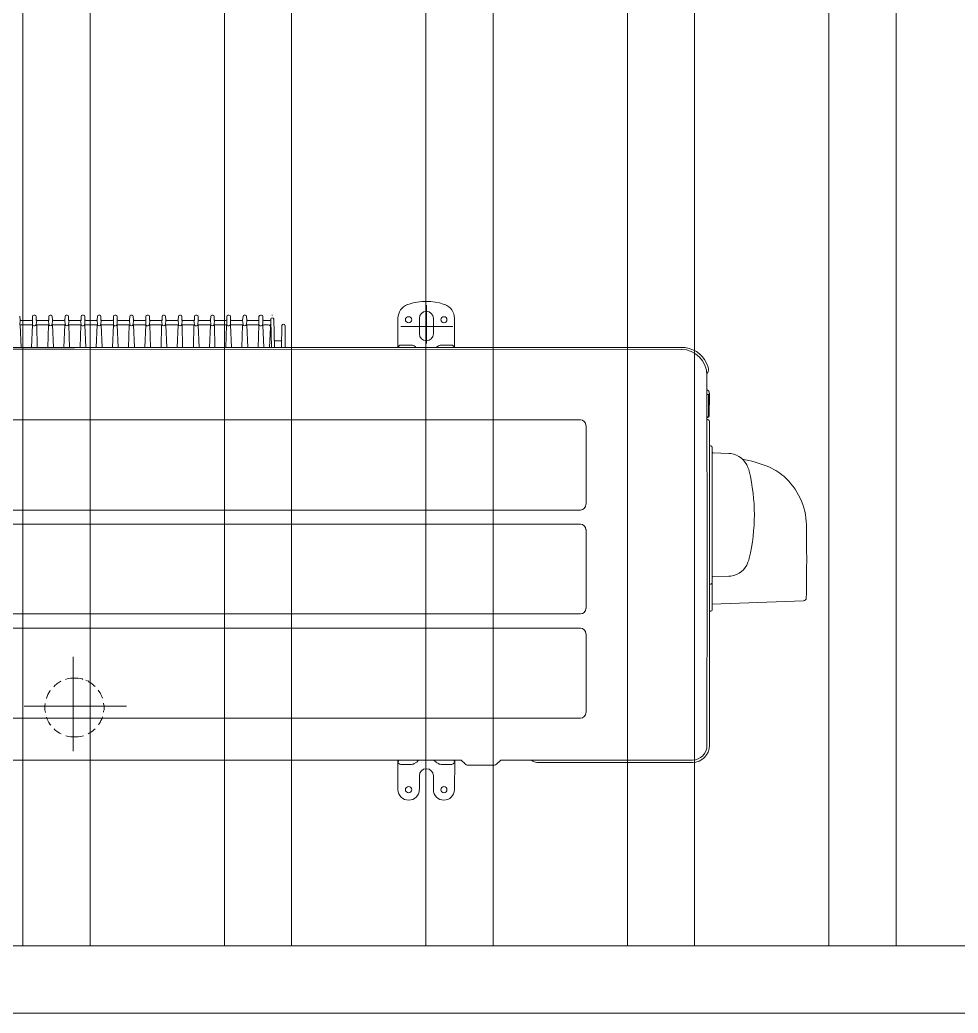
# Model space of a CAD drawing. Header units: inches. Extents: x -114 to 635, y -137 to 57.
# Drawn here: x -49.757 to -49.058, y 28.823 to 29.563 of the extents above; entities that cross this region are included whole.
import ezdxf

# ---------------------------------------------------------------- set-up
doc = ezdxf.new("R2010")
doc.units = ezdxf.units.IN
doc.header["$MEASUREMENT"] = 0
doc.layers.get('0').update_dxf_attribs({"lineweight": 5})
doc.layers.add('HATCH', color=15, linetype='Continuous', lineweight=0)
doc.layers.add('UTILITIES', color=141, linetype='Continuous', lineweight=0)

# ---------------------------------------------------------------- blocks, each defined once
blk = doc.blocks.new('AC PLAN')
for p, q in [((196623.39, 93437.34), (196623.39, 93453.18)), ((196623.97, 93437.38), (196624.04, 93453.18))]:
    blk.add_line(p, q)
blk.add_lwpolyline([(196626.07, 93296.99), (196694.18, 93299.6, 0.397089), (196696.13, 93301.59, 0.009553), (196696.21, 93356.11, 0.212893), (196679.31, 93392.25, 0.083936), (196667.08, 93399.69, 0.050382), (196648.65, 93404.96, 0.116758)], format="xyb")
for points in [[(196399.34, 93520.05), (196395.09, 93518.59), (196392.23, 93514.57), (196392.23, 93510.08)], [(196413.38, 93491.22), (196413.38, 93491.22), (196413.38, 93519.74), (196413.38, 93519.74)], [(196434.18, 93510.08), (196434.18, 93514.57), (196431.37, 93518.59), (196427.16, 93520.05)], [(196111.11, 93508.23), (196111.11, 93508.23), (196110.81, 93511.41), (196110.81, 93511.41)], [(196121.21, 93512.22), (196120.6, 93512.22), (196120.12, 93511.8), (196120.09, 93511.28)], [(196120.09, 93508.23), (196120.09, 93508.23), (196120.09, 93511.41), (196120.09, 93511.41)], [(196121.82, 93512.28), (196121.82, 93512.28), (196121.26, 93512.28), (196121.26, 93512.28)], [(196122.93, 93511.28), (196122.9, 93511.8), (196122.47, 93512.22), (196121.96, 93512.22)], [(196123, 93508.23), (196123, 93508.23), (196123, 93511.41), (196123, 93511.41)], [(196133.24, 93512.22), (196132.71, 93512.22), (196132.28, 93511.8), (196132.26, 93511.28)], [(196132.26, 93508.23), (196132.26, 93508.23), (196132.26, 93511.41), (196132.26, 93511.41)], [(196134, 93512.28), (196134, 93512.28), (196133.42, 93512.28), (196133.42, 93512.28)], [(196134.81, 93511.28), (196134.78, 93511.8), (196134.35, 93512.22), (196133.84, 93512.22)], [(196135.16, 93508.23), (196135.16, 93508.23), (196134.88, 93511.41), (196134.88, 93511.41)], [(196144.14, 93508.23), (196144.14, 93508.23), (196144.43, 93511.41), (196144.43, 93511.41)], [(196145.42, 93512.22), (196144.89, 93512.22), (196144.45, 93511.8), (196144.43, 93511.28)], [(196145.88, 93512.28), (196145.88, 93512.28), (196145.31, 93512.28), (196145.31, 93512.28)], [(196146.98, 93511.28), (196146.95, 93511.8), (196146.52, 93512.22), (196146, 93512.22)], [(196147.04, 93508.23), (196147.04, 93508.23), (196147.04, 93511.41), (196147.04, 93511.41)], [(196157.3, 93512.22), (196156.77, 93512.22), (196156.33, 93511.8), (196156.31, 93511.28)], [(196156.31, 93508.23), (196156.31, 93508.23), (196156.31, 93511.41), (196156.31, 93511.41)], [(196158.05, 93512.28), (196158.05, 93512.28), (196157.49, 93512.28), (196157.49, 93512.28)], [(196159.15, 93511.28), (196159.12, 93511.8), (196158.64, 93512.22), (196158.03, 93512.22)], [(196159.23, 93508.23), (196159.23, 93508.23), (196159.23, 93511.41), (196159.23, 93511.41)], [(196168.21, 93508.23), (196168.21, 93508.23), (196168.49, 93511.41), (196168.49, 93511.41)], [(196169.47, 93512.22), (196168.94, 93512.22), (196168.51, 93511.8), (196168.49, 93511.28)], [(196170.23, 93512.28), (196170.23, 93512.28), (196169.37, 93512.28), (196169.37, 93512.28)], [(196171.03, 93511.28), (196171.03, 93511.8), (196170.58, 93512.22), (196170.04, 93512.22)], [(196171.09, 93508.23), (196171.09, 93508.23), (196171.09, 93511.41), (196171.09, 93511.41)], [(196181.35, 93512.22), (196180.82, 93512.22), (196180.4, 93511.8), (196180.38, 93511.28)], [(196180.38, 93508.23), (196180.38, 93508.23), (196180.38, 93511.41), (196180.38, 93511.41)], [(196182.11, 93512.28), (196182.11, 93512.28), (196181.54, 93512.28), (196181.54, 93512.28)], [(196183.21, 93511.28), (196183.18, 93511.8), (196182.75, 93512.22), (196182.21, 93512.22)], [(196183.28, 93508.23), (196183.28, 93508.23), (196183.28, 93511.41), (196183.28, 93511.41)], [(196192.27, 93508.23), (196192.27, 93508.23), (196192.54, 93511.41), (196192.54, 93511.41)], [(196193.53, 93512.22), (196193, 93512.22), (196192.56, 93511.8), (196192.54, 93511.28)], [(196194.28, 93512.28), (196194.28, 93512.28), (196193.42, 93512.28), (196193.42, 93512.28)], [(196195.09, 93511.28), (196195.08, 93511.8), (196194.63, 93512.22), (196194.09, 93512.22)], [(196195.44, 93508.23), (196195.44, 93508.23), (196195.16, 93511.41), (196195.16, 93511.41)], [(196205.57, 93512.22), (196204.94, 93512.22), (196204.44, 93511.8), (196204.42, 93511.28)], [(196204.42, 93508.23), (196204.42, 93508.23), (196204.42, 93511.41), (196204.42, 93511.41)], [(196206.16, 93512.28), (196206.16, 93512.28), (196205.59, 93512.28), (196205.59, 93512.28)], [(196207.26, 93511.28), (196207.26, 93511.8), (196206.82, 93512.22), (196206.29, 93512.22)], [(196207.33, 93508.23), (196207.33, 93508.23), (196207.33, 93511.41), (196207.33, 93511.41)], [(196217.59, 93512.22), (196217.05, 93512.22), (196216.61, 93511.8), (196216.61, 93511.28)], [(196216.61, 93508.23), (196216.61, 93508.23), (196216.61, 93511.41), (196216.61, 93511.41)], [(196218.35, 93512.28), (196218.35, 93512.28), (196217.77, 93512.28), (196217.77, 93512.28)], [(196219.14, 93511.28), (196219.14, 93511.8), (196218.68, 93512.22), (196218.17, 93512.22)], [(196219.49, 93508.23), (196219.49, 93508.23), (196219.21, 93511.41), (196219.21, 93511.41)], [(196228.49, 93508.23), (196228.49, 93508.23), (196228.77, 93511.41), (196228.77, 93511.41)], [(196229.75, 93512.22), (196229.24, 93512.22), (196228.79, 93511.8), (196228.77, 93511.28)], [(196230.21, 93512.28), (196230.21, 93512.28), (196229.64, 93512.28), (196229.64, 93512.28)], [(196231.33, 93511.28), (196231.31, 93511.8), (196230.86, 93512.22), (196230.32, 93512.22)], [(196231.38, 93508.23), (196231.38, 93508.23), (196231.38, 93511.41), (196231.38, 93511.41)], [(196241.63, 93512.22), (196241.1, 93512.22), (196240.69, 93511.8), (196240.66, 93511.28)], [(196240.66, 93508.23), (196240.66, 93508.23), (196240.66, 93511.41), (196240.66, 93511.41)], [(196242.4, 93512.28), (196242.4, 93512.28), (196241.82, 93512.28), (196241.82, 93512.28)], [(196243.49, 93511.28), (196243.46, 93511.8), (196242.96, 93512.22), (196242.35, 93512.22)], [(196243.56, 93508.23), (196243.56, 93508.23), (196243.56, 93511.41), (196243.56, 93511.41)], [(196252.55, 93508.23), (196252.55, 93508.23), (196252.84, 93511.41), (196252.84, 93511.41)], [(196253.8, 93512.22), (196253.29, 93512.22), (196252.84, 93511.8), (196252.84, 93511.28)], [(196254.28, 93512.28), (196254.28, 93512.28), (196253.7, 93512.28), (196253.7, 93512.28)], [(196255.38, 93511.28), (196255.36, 93511.8), (196254.91, 93512.22), (196254.4, 93512.22)], [(196255.45, 93508.23), (196255.45, 93508.23), (196255.45, 93511.41), (196255.45, 93511.41)], [(196265.68, 93512.22), (196265.15, 93512.22), (196264.72, 93511.8), (196264.71, 93511.28)], [(196264.71, 93508.23), (196264.71, 93508.23), (196264.71, 93511.41), (196264.71, 93511.41)], [(196266.44, 93512.28), (196266.44, 93512.28), (196265.87, 93512.28), (196265.87, 93512.28)], [(196267.54, 93511.28), (196267.51, 93511.8), (196267.03, 93512.22), (196266.43, 93512.22)], [(196267.61, 93508.23), (196267.61, 93508.23), (196267.61, 93511.41), (196267.61, 93511.41)], [(196276.6, 93508.23), (196276.6, 93508.23), (196276.89, 93511.41), (196276.89, 93511.41)], [(196277.85, 93512.22), (196277.33, 93512.22), (196276.89, 93511.8), (196276.89, 93511.28)], [(196278.61, 93512.28), (196278.61, 93512.28), (196277.75, 93512.28), (196277.75, 93512.28)], [(196279.42, 93511.28), (196279.41, 93511.8), (196278.98, 93512.22), (196278.44, 93512.22)], [(196279.78, 93508.23), (196279.78, 93508.23), (196279.49, 93511.41), (196279.49, 93511.41)], [(196289.89, 93512.22), (196289.27, 93512.22), (196288.79, 93511.8), (196288.76, 93511.28)], [(196288.76, 93508.23), (196288.76, 93508.23), (196288.76, 93511.41), (196288.76, 93511.41)], [(196290.5, 93512.28), (196290.5, 93512.28), (196289.92, 93512.28), (196289.92, 93512.28)], [(196291.61, 93511.28), (196291.59, 93511.8), (196291.15, 93512.22), (196290.62, 93512.22)], [(196291.66, 93508.23), (196291.66, 93508.23), (196291.66, 93511.41), (196291.66, 93511.41)], [(196298.9, 93512.28), (196298.9, 93512.28), (196298.32, 93512.28), (196298.32, 93512.28)], [(196413.35, 93515.12), (196410.49, 93515.12), (196408.17, 93512.73), (196408.17, 93509.79)], [(196418.54, 93509.79), (196418.54, 93512.73), (196416.22, 93515.12), (196413.35, 93515.12)], [(196111.11, 93508.23), (196111.11, 93508.23), (196110.81, 93505.33), (196110.81, 93505.33)], [(196111.22, 93504.98), (196111.07, 93504.98), (196110.92, 93504.89), (196110.86, 93504.76)], [(196111.11, 93508.76), (196111.12, 93508.46), (196111.3, 93508.24), (196111.52, 93508.24)], [(196111.11, 93508.24), (196111.11, 93508.24), (196111.11, 93508.24), (196111.11, 93508.24)], [(196111.11, 93505.04), (196111.11, 93505.04), (196119.81, 93505.04), (196119.81, 93505.04)], [(196111.69, 93488.23), (196111.69, 93488.23), (196111.11, 93505.04), (196111.11, 93505.04)], [(196111.69, 93488.23), (196111.69, 93488.23), (196111.11, 93505.04), (196111.11, 93505.04)], [(196111.4, 93508.24), (196111.4, 93508.24), (196119.52, 93508.24), (196119.52, 93508.24)], [(196119.52, 93488.23), (196119.52, 93488.23), (196120.09, 93505.04), (196120.09, 93505.04)], [(196119.63, 93508.24), (196119.84, 93508.24), (196120.03, 93508.46), (196120.04, 93508.76)], [(196120.28, 93504.76), (196120.2, 93504.89), (196120.07, 93504.98), (196119.91, 93504.98)], [(196120.09, 93508.23), (196120.09, 93508.23), (196120.09, 93505.33), (196120.09, 93505.33)], [(196120.09, 93505.35), (196120.17, 93504.66), (196120.84, 93504.12), (196121.61, 93504.17)], [(196120.1, 93508.24), (196120.1, 93508.24), (196120.1, 93508.24), (196120.1, 93508.24)], [(196121.61, 93504.17), (196122.31, 93504.22), (196122.87, 93504.72), (196122.93, 93505.35)], [(196123.25, 93504.98), (196123.04, 93504.98), (196122.85, 93504.89), (196122.75, 93504.76)], [(196123, 93508.76), (196123, 93508.46), (196123.25, 93508.24), (196123.55, 93508.24)], [(196123, 93508.24), (196123, 93508.24), (196123.29, 93508.24), (196123.29, 93508.24)], [(196123.28, 93508.23), (196123.28, 93508.23), (196123, 93505.33), (196123, 93505.33)], [(196123.56, 93488.23), (196123.56, 93488.23), (196123.28, 93505.04), (196123.28, 93505.04)], [(196123.29, 93505.04), (196123.29, 93505.04), (196131.97, 93505.04), (196131.97, 93505.04)], [(196123.58, 93508.24), (196123.58, 93508.24), (196131.69, 93508.24), (196131.69, 93508.24)], [(196131.66, 93508.24), (196131.96, 93508.24), (196132.2, 93508.46), (196132.21, 93508.76)], [(196131.69, 93488.23), (196131.69, 93488.23), (196131.97, 93505.04), (196131.97, 93505.04)], [(196132.43, 93504.76), (196132.35, 93504.89), (196132.16, 93504.98), (196131.95, 93504.98)], [(196131.98, 93508.24), (196131.98, 93508.24), (196132.27, 93508.24), (196132.27, 93508.24)], [(196131.98, 93508.23), (196131.98, 93508.23), (196132.26, 93505.33), (196132.26, 93505.33)], [(196132.28, 93505.35), (196132.33, 93504.66), (196132.93, 93504.12), (196133.63, 93504.17)], [(196133.63, 93504.17), (196134.25, 93504.22), (196134.76, 93504.72), (196134.81, 93505.35)], [(196135.16, 93508.23), (196135.16, 93508.23), (196134.88, 93505.33), (196134.88, 93505.33)], [(196135.27, 93504.98), (196135.13, 93504.98), (196134.98, 93504.89), (196134.91, 93504.76)], [(196135.16, 93508.76), (196135.17, 93508.46), (196135.36, 93508.24), (196135.57, 93508.24)], [(196135.16, 93508.24), (196135.16, 93508.24), (196135.16, 93508.24), (196135.16, 93508.24)], [(196135.74, 93488.23), (196135.74, 93488.23), (196135.16, 93505.04), (196135.16, 93505.04)], [(196135.46, 93505.04), (196135.46, 93505.04), (196143.85, 93505.04), (196143.85, 93505.04)], [(196135.74, 93508.24), (196135.74, 93508.24), (196143.57, 93508.24), (196143.57, 93508.24)], [(196143.57, 93488.23), (196143.57, 93488.23), (196144.15, 93505.04), (196144.15, 93505.04)], [(196143.68, 93508.24), (196143.9, 93508.24), (196144.08, 93508.46), (196144.09, 93508.76)], [(196144.33, 93504.76), (196144.26, 93504.89), (196144.13, 93504.98), (196143.98, 93504.98)], [(196144.14, 93508.23), (196144.14, 93508.23), (196144.43, 93505.33), (196144.43, 93505.33)], [(196144.15, 93508.24), (196144.15, 93508.24), (196144.15, 93508.24), (196144.15, 93508.24)], [(196144.43, 93505.35), (196144.49, 93504.66), (196145.1, 93504.12), (196145.79, 93504.17)], [(196145.79, 93504.17), (196146.42, 93504.22), (196146.93, 93504.72), (196146.98, 93505.35)], [(196147.3, 93504.98), (196147.1, 93504.98), (196146.9, 93504.89), (196146.82, 93504.76)], [(196147.35, 93508.23), (196147.35, 93508.23), (196147.04, 93505.33), (196147.04, 93505.33)], [(196147.05, 93508.76), (196147.06, 93508.46), (196147.3, 93508.24), (196147.6, 93508.24)], [(196147.05, 93508.24), (196147.05, 93508.24), (196147.34, 93508.24), (196147.34, 93508.24)], [(196147.34, 93505.04), (196147.34, 93505.04), (196156.04, 93505.04), (196156.04, 93505.04)], [(196147.62, 93488.23), (196147.62, 93488.23), (196147.34, 93505.04), (196147.34, 93505.04)], [(196147.64, 93508.24), (196147.64, 93508.24), (196155.75, 93508.24), (196155.75, 93508.24)], [(196155.71, 93508.24), (196156.01, 93508.24), (196156.25, 93508.46), (196156.26, 93508.76)], [(196155.75, 93488.23), (196155.75, 93488.23), (196156.04, 93505.04), (196156.04, 93505.04)], [(196156.48, 93504.76), (196156.4, 93504.89), (196156.21, 93504.98), (196156, 93504.98)], [(196156.02, 93508.23), (196156.02, 93508.23), (196156.31, 93505.33), (196156.31, 93505.33)], [(196156.04, 93508.24), (196156.04, 93508.24), (196156.32, 93508.24), (196156.32, 93508.24)], [(196156.33, 93505.35), (196156.37, 93504.66), (196157.06, 93504.12), (196157.84, 93504.17)], [(196157.84, 93504.17), (196158.54, 93504.22), (196159.09, 93504.72), (196159.15, 93505.35)], [(196159.48, 93504.98), (196159.27, 93504.98), (196159.07, 93504.89), (196158.98, 93504.76)], [(196159.79, 93488.23), (196159.79, 93488.23), (196159.22, 93505.04), (196159.22, 93505.04)], [(196159.23, 93508.76), (196159.23, 93508.46), (196159.41, 93508.24), (196159.63, 93508.24)], [(196159.23, 93508.24), (196159.23, 93508.24), (196159.23, 93508.24), (196159.23, 93508.24)], [(196159.23, 93508.23), (196159.23, 93508.23), (196159.23, 93505.33), (196159.23, 93505.33)], [(196159.51, 93505.04), (196159.51, 93505.04), (196168.2, 93505.04), (196168.2, 93505.04)], [(196159.79, 93508.24), (196159.79, 93508.24), (196167.92, 93508.24), (196167.92, 93508.24)], [(196167.62, 93488.23), (196167.62, 93488.23), (196168.2, 93505.04), (196168.2, 93505.04)], [(196167.74, 93508.24), (196167.95, 93508.24), (196168.13, 93508.46), (196168.14, 93508.76)], [(196168.39, 93504.76), (196168.33, 93504.89), (196168.18, 93504.98), (196168.03, 93504.98)], [(196168.21, 93508.24), (196168.21, 93508.24), (196168.21, 93508.24), (196168.21, 93508.24)], [(196168.21, 93508.23), (196168.21, 93508.23), (196168.49, 93505.33), (196168.49, 93505.33)], [(196168.49, 93505.35), (196168.54, 93504.66), (196169.15, 93504.12), (196169.84, 93504.17)], [(196169.84, 93504.17), (196170.49, 93504.22), (196171, 93504.72), (196171.03, 93505.35)], [(196171.36, 93504.98), (196171.15, 93504.98), (196170.95, 93504.89), (196170.87, 93504.76)], [(196171.4, 93508.23), (196171.4, 93508.23), (196171.09, 93505.33), (196171.09, 93505.33)], [(196171.1, 93508.76), (196171.11, 93508.46), (196171.36, 93508.24), (196171.65, 93508.24)], [(196171.1, 93508.24), (196171.1, 93508.24), (196171.4, 93508.24), (196171.4, 93508.24)], [(196171.39, 93505.04), (196171.39, 93505.04), (196180.09, 93505.04), (196180.09, 93505.04)], [(196171.97, 93488.23), (196171.97, 93488.23), (196171.39, 93505.04), (196171.39, 93505.04)], [(196171.69, 93508.24), (196171.69, 93508.24), (196179.8, 93508.24), (196179.8, 93508.24)], [(196179.76, 93508.24), (196180.06, 93508.24), (196180.3, 93508.46), (196180.31, 93508.76)], [(196179.8, 93488.23), (196179.8, 93488.23), (196180.37, 93505.04), (196180.37, 93505.04)], [(196180.54, 93504.76), (196180.46, 93504.89), (196180.27, 93504.98), (196180.05, 93504.98)], [(196180.38, 93508.24), (196180.38, 93508.24), (196180.38, 93508.24), (196180.38, 93508.24)], [(196180.38, 93508.23), (196180.38, 93508.23), (196180.38, 93505.33), (196180.38, 93505.33)], [(196180.38, 93505.35), (196180.44, 93504.66), (196181.1, 93504.12), (196181.89, 93504.17)], [(196181.89, 93504.17), (196182.59, 93504.22), (196183.16, 93504.72), (196183.21, 93505.35)], [(196183.53, 93504.98), (196183.32, 93504.98), (196183.13, 93504.89), (196183.04, 93504.76)], [(196183.86, 93488.23), (196183.86, 93488.23), (196183.27, 93505.04), (196183.27, 93505.04)], [(196183.28, 93508.76), (196183.29, 93508.46), (196183.53, 93508.24), (196183.83, 93508.24)], [(196183.28, 93508.24), (196183.28, 93508.24), (196183.28, 93508.24), (196183.28, 93508.24)], [(196183.28, 93508.23), (196183.28, 93508.23), (196183.28, 93505.33), (196183.28, 93505.33)], [(196183.57, 93505.04), (196183.57, 93505.04), (196192.25, 93505.04), (196192.25, 93505.04)], [(196183.87, 93508.24), (196183.87, 93508.24), (196191.98, 93508.24), (196191.98, 93508.24)], [(196191.68, 93488.23), (196191.68, 93488.23), (196192.25, 93505.04), (196192.25, 93505.04)], [(196191.94, 93508.24), (196192.24, 93508.24), (196192.47, 93508.46), (196192.49, 93508.76)], [(196192.71, 93504.76), (196192.63, 93504.89), (196192.44, 93504.98), (196192.23, 93504.98)], [(196192.27, 93508.24), (196192.27, 93508.24), (196192.27, 93508.24), (196192.27, 93508.24)], [(196192.27, 93508.23), (196192.27, 93508.23), (196192.54, 93505.33), (196192.54, 93505.33)], [(196192.54, 93505.35), (196192.59, 93504.66), (196193.2, 93504.12), (196193.9, 93504.17)], [(196193.9, 93504.17), (196194.54, 93504.22), (196195.05, 93504.72), (196195.09, 93505.35)], [(196195.44, 93508.23), (196195.44, 93508.23), (196195.16, 93505.33), (196195.16, 93505.33)], [(196195.56, 93504.98), (196195.4, 93504.98), (196195.27, 93504.89), (196195.2, 93504.76)], [(196195.45, 93508.76), (196195.46, 93508.46), (196195.64, 93508.24), (196195.85, 93508.24)], [(196195.45, 93508.24), (196195.45, 93508.24), (196195.45, 93508.24), (196195.45, 93508.24)], [(196195.45, 93505.04), (196195.45, 93505.04), (196204.13, 93505.04), (196204.13, 93505.04)], [(196196.02, 93488.23), (196196.02, 93488.23), (196195.45, 93505.04), (196195.45, 93505.04)], [(196195.74, 93508.24), (196195.74, 93508.24), (196203.85, 93508.24), (196203.85, 93508.24)], [(196203.82, 93508.24), (196204.12, 93508.24), (196204.36, 93508.46), (196204.37, 93508.76)], [(196203.85, 93488.23), (196203.85, 93488.23), (196204.43, 93505.04), (196204.43, 93505.04)], [(196204.6, 93504.76), (196204.51, 93504.89), (196204.31, 93504.98), (196204.11, 93504.98)], [(196204.42, 93508.23), (196204.42, 93508.23), (196204.42, 93505.33), (196204.42, 93505.33)], [(196204.43, 93508.24), (196204.43, 93508.24), (196204.43, 93508.24), (196204.43, 93508.24)], [(196204.43, 93505.35), (196204.49, 93504.66), (196205.17, 93504.12), (196205.96, 93504.17)], [(196205.96, 93504.17), (196206.65, 93504.22), (196207.21, 93504.72), (196207.26, 93505.35)], [(196207.58, 93504.98), (196207.37, 93504.98), (196207.18, 93504.89), (196207.1, 93504.76)], [(196207.33, 93508.76), (196207.34, 93508.46), (196207.58, 93508.24), (196207.88, 93508.24)], [(196207.33, 93508.24), (196207.33, 93508.24), (196207.62, 93508.24), (196207.62, 93508.24)], [(196207.6, 93508.23), (196207.6, 93508.23), (196207.33, 93505.33), (196207.33, 93505.33)], [(196207.62, 93505.04), (196207.62, 93505.04), (196216.32, 93505.04), (196216.32, 93505.04)], [(196207.9, 93488.23), (196207.9, 93488.23), (196207.62, 93505.04), (196207.62, 93505.04)], [(196207.91, 93508.24), (196207.91, 93508.24), (196216.03, 93508.24), (196216.03, 93508.24)], [(196215.99, 93508.24), (196216.29, 93508.24), (196216.53, 93508.46), (196216.54, 93508.76)], [(196216.02, 93488.23), (196216.02, 93488.23), (196216.32, 93505.04), (196216.32, 93505.04)], [(196216.77, 93504.76), (196216.68, 93504.89), (196216.49, 93504.98), (196216.28, 93504.98)], [(196216.32, 93508.24), (196216.32, 93508.24), (196216.61, 93508.24), (196216.61, 93508.24)], [(196216.32, 93508.23), (196216.32, 93508.23), (196216.61, 93505.33), (196216.61, 93505.33)], [(196216.61, 93505.35), (196216.66, 93504.66), (196217.26, 93504.12), (196217.96, 93504.17)], [(196217.96, 93504.17), (196218.59, 93504.22), (196219.09, 93504.72), (196219.14, 93505.35)], [(196219.49, 93508.23), (196219.49, 93508.23), (196219.21, 93505.33), (196219.21, 93505.33)], [(196219.61, 93504.98), (196219.46, 93504.98), (196219.32, 93504.89), (196219.25, 93504.76)], [(196219.5, 93508.76), (196219.51, 93508.46), (196219.69, 93508.24), (196219.91, 93508.24)], [(196219.5, 93508.24), (196219.5, 93508.24), (196219.5, 93508.24), (196219.5, 93508.24)], [(196220.09, 93488.23), (196220.09, 93488.23), (196219.5, 93505.04), (196219.5, 93505.04)], [(196219.8, 93508.24), (196219.8, 93508.24), (196227.92, 93508.24), (196227.92, 93508.24)], [(196219.8, 93505.04), (196219.8, 93505.04), (196228.2, 93505.04), (196228.2, 93505.04)], [(196227.91, 93488.23), (196227.91, 93488.23), (196228.48, 93505.04), (196228.48, 93505.04)], [(196228.02, 93508.24), (196228.23, 93508.24), (196228.42, 93508.46), (196228.43, 93508.76)], [(196228.67, 93504.76), (196228.6, 93504.89), (196228.47, 93504.98), (196228.31, 93504.98)], [(196228.48, 93508.24), (196228.48, 93508.24), (196228.48, 93508.24), (196228.48, 93508.24)], [(196228.49, 93508.23), (196228.49, 93508.23), (196228.77, 93505.33), (196228.77, 93505.33)], [(196228.77, 93505.35), (196228.82, 93504.66), (196229.43, 93504.12), (196230.13, 93504.17)], [(196230.13, 93504.17), (196230.77, 93504.22), (196231.26, 93504.72), (196231.33, 93505.35)], [(196231.63, 93504.98), (196231.42, 93504.98), (196231.24, 93504.89), (196231.15, 93504.76)], [(196231.68, 93508.23), (196231.68, 93508.23), (196231.38, 93505.33), (196231.38, 93505.33)], [(196231.39, 93508.76), (196231.39, 93508.46), (196231.64, 93508.24), (196231.94, 93508.24)], [(196231.39, 93508.24), (196231.39, 93508.24), (196231.68, 93508.24), (196231.68, 93508.24)], [(196231.67, 93505.04), (196231.67, 93505.04), (196240.36, 93505.04), (196240.36, 93505.04)], [(196231.95, 93488.23), (196231.95, 93488.23), (196231.67, 93505.04), (196231.67, 93505.04)], [(196231.97, 93508.24), (196231.97, 93508.24), (196240.08, 93508.24), (196240.08, 93508.24)], [(196240.05, 93508.24), (196240.34, 93508.24), (196240.59, 93508.46), (196240.6, 93508.76)], [(196240.08, 93488.23), (196240.08, 93488.23), (196240.36, 93505.04), (196240.36, 93505.04)], [(196240.82, 93504.76), (196240.74, 93504.89), (196240.54, 93504.98), (196240.34, 93504.98)], [(196240.36, 93508.24), (196240.36, 93508.24), (196240.66, 93508.24), (196240.66, 93508.24)], [(196240.36, 93508.23), (196240.36, 93508.23), (196240.66, 93505.33), (196240.66, 93505.33)], [(196240.66, 93505.35), (196240.71, 93504.66), (196241.38, 93504.12), (196242.17, 93504.17)], [(196242.17, 93504.17), (196242.89, 93504.22), (196243.43, 93504.72), (196243.48, 93505.35)], [(196243.56, 93508.23), (196243.56, 93508.23), (196243.26, 93505.33), (196243.26, 93505.33)], [(196243.66, 93504.98), (196243.52, 93504.98), (196243.38, 93504.89), (196243.3, 93504.76)], [(196244.13, 93488.23), (196244.13, 93488.23), (196243.55, 93505.04), (196243.55, 93505.04)], [(196243.56, 93508.76), (196243.57, 93508.46), (196243.75, 93508.24), (196243.96, 93508.24)], [(196243.56, 93508.24), (196243.56, 93508.24), (196243.56, 93508.24), (196243.56, 93508.24)], [(196243.85, 93505.04), (196243.85, 93505.04), (196252.55, 93505.04), (196252.55, 93505.04)], [(196244.13, 93508.24), (196244.13, 93508.24), (196252.26, 93508.24), (196252.26, 93508.24)], [(196251.96, 93488.23), (196251.96, 93488.23), (196252.55, 93505.04), (196252.55, 93505.04)], [(196252.07, 93508.24), (196252.3, 93508.24), (196252.47, 93508.46), (196252.48, 93508.76)], [(196252.72, 93504.76), (196252.65, 93504.89), (196252.52, 93504.98), (196252.37, 93504.98)], [(196252.55, 93508.23), (196252.55, 93508.23), (196252.84, 93505.33), (196252.84, 93505.33)], [(196252.56, 93508.24), (196252.56, 93508.24), (196252.56, 93508.24), (196252.56, 93508.24)], [(196252.84, 93505.35), (196252.89, 93504.66), (196253.48, 93504.12), (196254.19, 93504.17)], [(196254.19, 93504.17), (196254.82, 93504.22), (196255.33, 93504.72), (196255.36, 93505.35)], [(196255.69, 93504.98), (196255.48, 93504.98), (196255.29, 93504.89), (196255.19, 93504.76)], [(196255.45, 93508.76), (196255.45, 93508.46), (196255.69, 93508.24), (196255.99, 93508.24)], [(196255.45, 93508.24), (196255.45, 93508.24), (196255.73, 93508.24), (196255.73, 93508.24)], [(196255.73, 93508.23), (196255.73, 93508.23), (196255.45, 93505.33), (196255.45, 93505.33)], [(196255.73, 93505.04), (196255.73, 93505.04), (196264.43, 93505.04), (196264.43, 93505.04)], [(196256.02, 93488.23), (196256.02, 93488.23), (196255.73, 93505.04), (196255.73, 93505.04)], [(196256.03, 93508.24), (196256.03, 93508.24), (196264.14, 93508.24), (196264.14, 93508.24)], [(196264.1, 93508.24), (196264.4, 93508.24), (196264.64, 93508.46), (196264.65, 93508.76)], [(196264.14, 93488.23), (196264.14, 93488.23), (196264.7, 93505.04), (196264.7, 93505.04)], [(196264.88, 93504.76), (196264.8, 93504.89), (196264.6, 93504.98), (196264.39, 93504.98)], [(196264.71, 93508.24), (196264.71, 93508.24), (196264.71, 93508.24), (196264.71, 93508.24)], [(196264.71, 93508.23), (196264.71, 93508.23), (196264.71, 93505.33), (196264.71, 93505.33)], [(196264.71, 93505.35), (196264.77, 93504.66), (196265.43, 93504.12), (196266.22, 93504.17)], [(196266.22, 93504.17), (196266.94, 93504.22), (196267.49, 93504.72), (196267.54, 93505.35)], [(196267.87, 93504.98), (196267.66, 93504.98), (196267.46, 93504.89), (196267.39, 93504.76)], [(196267.61, 93508.76), (196267.62, 93508.46), (196267.86, 93508.24), (196268.16, 93508.24)], [(196267.61, 93508.24), (196267.61, 93508.24), (196267.61, 93508.24), (196267.61, 93508.24)], [(196267.61, 93508.23), (196267.61, 93508.23), (196267.61, 93505.33), (196267.61, 93505.33)], [(196268.18, 93488.23), (196268.18, 93488.23), (196267.61, 93505.04), (196267.61, 93505.04)], [(196267.91, 93505.04), (196267.91, 93505.04), (196276.6, 93505.04), (196276.6, 93505.04)], [(196268.18, 93508.24), (196268.18, 93508.24), (196276.31, 93508.24), (196276.31, 93508.24)], [(196276.01, 93488.23), (196276.01, 93488.23), (196276.6, 93505.04), (196276.6, 93505.04)], [(196276.13, 93508.24), (196276.34, 93508.24), (196276.52, 93508.46), (196276.53, 93508.76)], [(196276.77, 93504.76), (196276.72, 93504.89), (196276.57, 93504.98), (196276.42, 93504.98)], [(196276.6, 93508.23), (196276.6, 93508.23), (196276.89, 93505.33), (196276.89, 93505.33)], [(196276.61, 93508.24), (196276.61, 93508.24), (196276.61, 93508.24), (196276.61, 93508.24)], [(196276.88, 93505.35), (196276.94, 93504.66), (196277.54, 93504.12), (196278.24, 93504.17)], [(196278.24, 93504.17), (196278.87, 93504.22), (196279.38, 93504.72), (196279.42, 93505.35)], [(196279.78, 93508.23), (196279.78, 93508.23), (196279.49, 93505.33), (196279.49, 93505.33)], [(196279.89, 93504.98), (196279.74, 93504.98), (196279.59, 93504.89), (196279.54, 93504.76)], [(196279.78, 93508.23), (196279.78, 93508.23), (196279.78, 93508.23), (196279.78, 93508.23)], [(196279.78, 93505.04), (196279.78, 93505.04), (196288.48, 93505.04), (196288.48, 93505.04)], [(196280.35, 93488.23), (196280.35, 93488.23), (196279.78, 93505.04), (196279.78, 93505.04)], [(196279.79, 93508.76), (196279.79, 93508.46), (196279.97, 93508.23), (196280.19, 93508.23)], [(196280.08, 93508.23), (196280.08, 93508.23), (196288.19, 93508.23), (196288.19, 93508.23)], [(196288.15, 93508.23), (196288.44, 93508.23), (196288.69, 93508.46), (196288.7, 93508.76)], [(196288.19, 93488.23), (196288.19, 93488.23), (196288.77, 93505.04), (196288.77, 93505.04)], [(196288.94, 93504.76), (196288.85, 93504.89), (196288.65, 93504.98), (196288.44, 93504.98)], [(196288.76, 93508.23), (196288.76, 93508.23), (196288.76, 93505.33), (196288.76, 93505.33)], [(196288.76, 93505.35), (196288.83, 93504.66), (196289.5, 93504.12), (196290.27, 93504.17)], [(196288.77, 93508.23), (196288.77, 93508.23), (196288.77, 93508.23), (196288.77, 93508.23)], [(196290.27, 93504.17), (196290.98, 93504.22), (196291.55, 93504.72), (196291.59, 93505.35)], [(196292.65, 93504.98), (196292.06, 93504.98), (196291.5, 93504.76), (196291.12, 93504.37)], [(196291.66, 93508.76), (196291.67, 93508.46), (196291.92, 93508.23), (196292.21, 93508.23)], [(196291.66, 93508.23), (196291.66, 93508.23), (196291.66, 93505.33), (196291.66, 93505.33)], [(196291.66, 93508.23), (196291.66, 93508.23), (196291.66, 93508.23), (196291.66, 93508.23)], [(196292.25, 93488.23), (196292.25, 93488.23), (196291.66, 93504.76), (196291.66, 93504.76)], [(196292.25, 93508.23), (196292.25, 93508.23), (196296.89, 93508.23), (196296.89, 93508.23)], [(196292.82, 93505.04), (196292.82, 93505.04), (196295.44, 93505.04), (196295.44, 93505.04)], [(196297.36, 93504.05), (196296.97, 93504.62), (196296.28, 93504.98), (196295.54, 93504.98)], [(196297.46, 93508.23), (196297.46, 93508.23), (196296.59, 93488.23), (196296.59, 93488.23)], [(196296.99, 93508.23), (196297.21, 93508.23), (196297.4, 93508.46), (196297.4, 93508.76)], [(196297.68, 93503.05), (196297.67, 93503.4), (196297.56, 93503.74), (196297.36, 93504.05)], [(196298.55, 93510.19), (196297.96, 93510.17), (196297.48, 93509.76), (196297.46, 93509.25)], [(196297.46, 93509.38), (196297.46, 93509.38), (196297.46, 93508.23), (196297.46, 93508.23)], [(196297.46, 93508.23), (196297.46, 93508.23), (196297.46, 93508.23), (196297.46, 93508.23)], [(196297.46, 93508.23), (196297.46, 93508.23), (196298.05, 93488.23), (196298.05, 93488.23)], [(196299.71, 93509.25), (196299.69, 93509.78), (196299.16, 93510.22), (196298.55, 93510.19)], [(196299.77, 93509.38), (196299.77, 93509.38), (196300.36, 93488.23), (196300.36, 93488.23)], [(196305.87, 93504.46), (196305.87, 93504.46), (196305.57, 93488.23), (196305.57, 93488.23)], [(196306.98, 93505.55), (196306.37, 93505.54), (196305.88, 93505.12), (196305.87, 93504.6)], [(196308.12, 93504.6), (196308.11, 93505.13), (196307.59, 93505.57), (196306.98, 93505.55)], [(196308.18, 93504.46), (196308.18, 93504.46), (196308.18, 93488.23), (196308.18, 93488.23)], [(196392.23, 93488.23), (196392.23, 93488.23), (196392.23, 93510.26), (196392.23, 93510.26)], [(196394.24, 93503.85), (196394.24, 93503.85), (196432.96, 93503.85), (196432.96, 93503.85)], [(196408.17, 93509.97), (196408.17, 93509.97), (196408.17, 93498.37), (196408.17, 93498.37)], [(196418.6, 93509.97), (196418.6, 93509.97), (196418.6, 93498.37), (196418.6, 93498.37)], [(196434.26, 93488.23), (196434.26, 93488.23), (196434.26, 93510.26), (196434.26, 93510.26)], [(196408.17, 93498.34), (196408.17, 93495.49), (196410.49, 93493.16), (196413.35, 93493.16)], [(196413.35, 93493.16), (196416.22, 93493.16), (196418.54, 93495.49), (196418.54, 93498.34)], [(196300.06, 93493.56), (196300.08, 93493.33), (196300.32, 93493.16), (196300.62, 93493.16)], [(196300.64, 93493.16), (196300.64, 93493.16), (196305.29, 93493.16), (196305.29, 93493.16)], [(196305.25, 93493.16), (196305.55, 93493.16), (196305.79, 93493.33), (196305.79, 93493.56)], [(196394.37, 93489.9), (196393.38, 93489.9), (196392.54, 93489.24), (196392.29, 93488.28)], [(196402.08, 93489.98), (196402.08, 93489.98), (196394.54, 93489.98), (196394.54, 93489.98)], [(196404.93, 93488.88), (196404.17, 93489.54), (196403.2, 93489.9), (196402.19, 93489.9)], [(196404.98, 93488.81), (196404.98, 93488.81), (196405.57, 93488.23), (196405.57, 93488.23)], [(196420.92, 93488.23), (196420.92, 93488.23), (196421.5, 93488.81), (196421.5, 93488.81)], [(196424.36, 93489.9), (196423.39, 93489.9), (196422.46, 93489.54), (196421.73, 93488.88)], [(196432.21, 93489.98), (196432.21, 93489.98), (196424.4, 93489.98), (196424.4, 93489.98)], [(196434.13, 93488.28), (196433.91, 93489.24), (196433.11, 93489.9), (196432.19, 93489.9)], [(196151.38, 93486.79), (196151.38, 93486.79), (195753.47, 93486.79), (195753.47, 93486.79)], [(196605.9, 93488.25), (196605.9, 93488.25), (195753.48, 93488.25), (195753.48, 93488.25)], [(196151.38, 93486.79), (196151.38, 93486.79), (196603.16, 93486.7), (196603.16, 93486.7)], [(196622.22, 93467.33), (196622.22, 93478.05), (196613.67, 93486.7), (196603.13, 93486.7)], [(196622.22, 93467.43), (196622.22, 93467.43), (196622.29, 93323.08), (196622.29, 93323.08)], [(196622.28, 93468.94), (196623.17, 93469.71), (196623.57, 93470.93), (196623.33, 93472.11)], [(196622.3, 93456.65), (196622.3, 93456.65), (196622.3, 93456.65), (196622.3, 93456.65)], [(196624.04, 93453.18), (196624.04, 93453.18), (196622.3, 93453.18), (196622.3, 93453.18)], [(196623.97, 93454.01), (196623.97, 93455.14), (196623.38, 93456.17), (196622.39, 93456.74)], [(196624.04, 93453.18), (196624.04, 93453.18), (196624.04, 93454.04), (196624.04, 93454.04)], [(196622.24, 93435.82), (196623.34, 93435.87), (196623.97, 93436.56), (196623.97, 93437.38)], [(196622.53, 93436.41), (196623.03, 93436.47), (196623.39, 93436.88), (196623.39, 93437.38)], [(196151.38, 93434.36), (196151.38, 93434.36), (195774.92, 93434.36), (195774.92, 93434.36)], [(196151.38, 93434.36), (196151.38, 93434.36), (196527.87, 93434.36), (196527.87, 93434.36)], [(196532.13, 93430.13), (196532.13, 93432.43), (196530.28, 93434.31), (196527.97, 93434.31)], [(196532.21, 93371.46), (196532.21, 93371.46), (196532.21, 93430.01), (196532.21, 93430.01)], [(196622.24, 93436.41), (196622.24, 93436.41), (196622.53, 93436.41), (196622.53, 93436.41)], [(196624.04, 93433.21), (196623.97, 93433.88), (196623.26, 93434.59), (196622.24, 93434.59)], [(196624.04, 93347.71), (196624.04, 93347.71), (196624.04, 93433.21), (196624.04, 93433.21)], [(196624.91, 93414.95), (196624.91, 93414.95), (196624.04, 93414.95), (196624.04, 93414.95)], [(196624.04, 93363.65), (196624.04, 93363.65), (196624.04, 93414.95), (196624.04, 93414.95)], [(196626, 93413.75), (196626, 93414.37), (196625.57, 93414.89), (196625.03, 93414.89)], [(196626.07, 93410.02), (196626.07, 93410.02), (196626.07, 93413.78), (196626.07, 93413.78)], [(196626.07, 93411.76), (196626.07, 93411.76), (196626.07, 93292.93), (196626.07, 93292.93)], [(196626.07, 93410.12), (196626.07, 93409.92), (196626.3, 93409.74), (196626.6, 93409.74)], [(196626.65, 93409.74), (196626.65, 93409.74), (196638.52, 93409.15), (196638.52, 93409.15)], [(196527.97, 93367.12), (196530.28, 93367.12), (196532.13, 93368.99), (196532.13, 93371.29)], [(196151.38, 93367.12), (196151.38, 93367.12), (195774.92, 93367.12), (195774.92, 93367.12)], [(196151.38, 93367.12), (196151.38, 93367.12), (196527.87, 93367.12), (196527.87, 93367.12)], [(196624.04, 93363.65), (196624.04, 93363.65), (196624.04, 93291.78), (196624.04, 93291.78)], [(196151.38, 93356.71), (196151.38, 93356.71), (195774.92, 93356.71), (195774.92, 93356.71)], [(196151.38, 93356.71), (196151.38, 93356.71), (196527.87, 93356.71), (196527.87, 93356.71)], [(196532.13, 93352.46), (196532.13, 93354.77), (196530.28, 93356.62), (196527.97, 93356.62)], [(196532.21, 93352.63), (196532.21, 93352.63), (196532.21, 93293.8), (196532.21, 93293.8)], [(196624.04, 93331.77), (196624.04, 93331.77), (196624.04, 93347.71), (196624.04, 93347.71)], [(196624.03, 93191.42), (196624.03, 93191.42), (196624.04, 93331.77), (196624.04, 93331.77)], [(196622.22, 93191.94), (196622.22, 93191.94), (196622.29, 93323.08), (196622.29, 93323.08)], [(196624.91, 93312.05), (196624.91, 93312.05), (196624.04, 93312.05), (196624.04, 93312.05)], [(196625.03, 93312.05), (196625.57, 93312.05), (196626, 93312.57), (196626, 93313.19)], [(196626.6, 93317.5), (196626.3, 93317.49), (196626.07, 93317.26), (196626.07, 93316.96)], [(196626.65, 93317.57), (196626.65, 93317.57), (196638.52, 93317.85), (196638.52, 93317.85)], [(196151.38, 93289.73), (196151.38, 93289.73), (195774.92, 93289.73), (195774.92, 93289.73)], [(196151.38, 93289.73), (196151.38, 93289.73), (196527.87, 93289.73), (196527.87, 93289.73)], [(196527.97, 93289.73), (196530.28, 93289.73), (196532.13, 93291.6), (196532.13, 93293.91)], [(196624.91, 93291.78), (196624.91, 93291.78), (196624.04, 93291.78), (196624.04, 93291.78)], [(196625.03, 93291.78), (196625.57, 93291.78), (196626, 93292.21), (196626, 93292.75)], [(196151.38, 93279.29), (196151.38, 93279.29), (195774.92, 93279.29), (195774.92, 93279.29)], [(196151.38, 93279.29), (196151.38, 93279.29), (196527.87, 93279.29), (196527.87, 93279.29)], [(196532.13, 93275.08), (196532.13, 93277.37), (196530.28, 93279.23), (196527.97, 93279.23)], [(196532.21, 93274.95), (196532.21, 93274.95), (196532.21, 93216.42), (196532.21, 93216.42)], [(196150.48, 93187.54), (196150.48, 93187.54), (196150.48, 93257.86), (196150.48, 93257.86)], [(196138.06, 93237.58), (196138.06, 93237.58), (196136.9, 93236.41), (196136.9, 93236.41)], [(196139.21, 93238.44), (196139.21, 93238.44), (196138.06, 93237.58), (196138.06, 93237.58)], [(196140.38, 93239.02), (196140.38, 93239.02), (196139.21, 93238.44), (196139.21, 93238.44)], [(196141.24, 93239.61), (196141.24, 93239.61), (196140.38, 93239.02), (196140.38, 93239.02)], [(196145.88, 93241.34), (196145.88, 93241.34), (196144.73, 93241.05), (196144.73, 93241.05)], [(196147.04, 93241.64), (196147.04, 93241.64), (196145.88, 93241.34), (196145.88, 93241.34)], [(196148.5, 93241.92), (196148.5, 93241.92), (196147.04, 93241.64), (196147.04, 93241.64)], [(196155.74, 93241.64), (196155.74, 93241.64), (196154.29, 93241.92), (196154.29, 93241.92)], [(196157.19, 93241.34), (196157.19, 93241.34), (196155.74, 93241.64), (196155.74, 93241.64)], [(196157.76, 93241.05), (196157.76, 93241.05), (196157.19, 93241.34), (196157.19, 93241.34)], [(196161.23, 93239.89), (196161.23, 93239.89), (196159.79, 93240.47), (196159.79, 93240.47)], [(196162.42, 93239.02), (196162.42, 93239.02), (196161.53, 93239.89), (196161.53, 93239.89)], [(196163.56, 93238.44), (196163.56, 93238.44), (196162.42, 93239.02), (196162.42, 93239.02)], [(196164.72, 93237.58), (196164.72, 93237.58), (196163.56, 93238.44), (196163.56, 93238.44)], [(196165.88, 93236.41), (196165.88, 93236.41), (196164.72, 93237.58), (196164.72, 93237.58)], [(196132.26, 93230.91), (196132.26, 93230.91), (196131.67, 93229.75), (196131.67, 93229.75)], [(196133.13, 93232.35), (196133.13, 93232.35), (196132.26, 93230.91), (196132.26, 93230.91)], [(196133.42, 93232.94), (196133.42, 93232.94), (196133.13, 93232.35), (196133.13, 93232.35)], [(196136.9, 93236.41), (196136.9, 93236.41), (196136.03, 93235.54), (196136.03, 93235.54)], [(196136.03, 93235.54), (196136.03, 93235.54), (196136.03, 93235.54), (196136.03, 93235.54)], [(196166.75, 93235.84), (196166.75, 93235.84), (196165.88, 93236.41), (196165.88, 93236.41)], [(196169.66, 93232.35), (196169.66, 93232.35), (196169.07, 93232.94), (196169.07, 93232.94)], [(196170.52, 93230.91), (196170.52, 93230.91), (196169.66, 93232.35), (196169.66, 93232.35)], [(196171.09, 93229.75), (196171.09, 93229.75), (196170.52, 93230.91), (196170.52, 93230.91)], [(196129.66, 93222.8), (196129.66, 93222.8), (196129.36, 93221.34), (196129.36, 93221.34)], [(196129.66, 93223.09), (196129.66, 93223.09), (196129.66, 93222.8), (196129.66, 93222.8)], [(196131.1, 93228.3), (196131.1, 93228.3), (196130.53, 93227.14), (196130.53, 93227.14)], [(196130.53, 93227.14), (196130.53, 93227.14), (196130.53, 93226.86), (196130.53, 93226.86)], [(196131.67, 93229.75), (196131.67, 93229.75), (196131.1, 93228.3), (196131.1, 93228.3)], [(196171.67, 93228.3), (196171.67, 93228.3), (196171.09, 93229.75), (196171.09, 93229.75)], [(196172.26, 93227.14), (196172.26, 93227.14), (196171.67, 93228.3), (196171.67, 93228.3)], [(196172.26, 93227.14), (196172.26, 93227.14), (196172.26, 93227.14), (196172.26, 93227.14)], [(196173.13, 93222.8), (196173.13, 93222.8), (196173.13, 93223.37), (196173.13, 93223.37)], [(196173.42, 93221.34), (196173.42, 93221.34), (196173.13, 93222.8), (196173.13, 93222.8)], [(196113.94, 93220.99), (196113.94, 93220.99), (196190.14, 93220.99), (196190.14, 93220.99)], [(196129.36, 93218.44), (196129.36, 93218.44), (196129.66, 93217.29), (196129.66, 93217.29)], [(196129.66, 93217.29), (196129.66, 93217.29), (196129.95, 93216.42), (196129.95, 93216.42)], [(196173.13, 93217.29), (196173.13, 93217.29), (196173.42, 93218.44), (196173.42, 93218.44)], [(196173.13, 93216.7), (196173.13, 93216.7), (196173.13, 93217.29), (196173.13, 93217.29)], [(196527.97, 93212.07), (196530.28, 93212.07), (196532.13, 93213.94), (196532.13, 93216.23)], [(196151.38, 93212.07), (196151.38, 93212.07), (195774.92, 93212.07), (195774.92, 93212.07)], [(196130.53, 93212.95), (196130.53, 93212.95), (196131.1, 93211.49), (196131.1, 93211.49)], [(196131.1, 93211.49), (196131.1, 93211.49), (196131.67, 93210.33), (196131.67, 93210.33)], [(196131.67, 93210.33), (196131.67, 93210.33), (196132.26, 93208.88), (196132.26, 93208.88)], [(196132.26, 93208.88), (196132.26, 93208.88), (196133.13, 93207.73), (196133.13, 93207.73)], [(196151.38, 93212.07), (196151.38, 93212.07), (196527.87, 93212.07), (196527.87, 93212.07)], [(196169.66, 93207.73), (196169.66, 93207.73), (196170.52, 93208.88), (196170.52, 93208.88)], [(196170.52, 93208.88), (196170.52, 93208.88), (196171.09, 93210.33), (196171.09, 93210.33)], [(196171.09, 93210.33), (196171.09, 93210.33), (196171.67, 93211.49), (196171.67, 93211.49)], [(196171.67, 93211.49), (196171.67, 93211.49), (196172.26, 93212.95), (196172.26, 93212.95)], [(196172.26, 93212.95), (196172.26, 93212.95), (196172.26, 93213.23), (196172.26, 93213.23)], [(196133.13, 93207.73), (196133.13, 93207.73), (196133.7, 93206.85), (196133.7, 93206.85)], [(196136.31, 93204.23), (196136.31, 93204.23), (196136.9, 93203.38), (196136.9, 93203.38)], [(196161.53, 93200.48), (196161.53, 93200.48), (196162.42, 93201.05), (196162.42, 93201.05)], [(196162.42, 93201.05), (196162.42, 93201.05), (196163.56, 93201.64), (196163.56, 93201.64)], [(196165.88, 93203.38), (196165.88, 93203.38), (196166.75, 93204.23), (196166.75, 93204.23)], [(196169.36, 93207.15), (196169.36, 93207.15), (196169.66, 93207.73), (196169.66, 93207.73)], [(196145.01, 93199.02), (196145.01, 93199.02), (196145.88, 93198.74), (196145.88, 93198.74)], [(196145.88, 93198.74), (196145.88, 93198.74), (196147.04, 93198.45), (196147.04, 93198.45)], [(196147.04, 93198.45), (196147.04, 93198.45), (196148.5, 93198.16), (196148.5, 93198.16)], [(196154.29, 93198.16), (196154.29, 93198.16), (196155.74, 93198.45), (196155.74, 93198.45)], [(196155.74, 93198.45), (196155.74, 93198.45), (196157.19, 93198.74), (196157.19, 93198.74)], [(196157.19, 93198.74), (196157.19, 93198.74), (196158.05, 93199.02), (196158.05, 93199.02)], [(196611.38, 93180.95), (196617.38, 93180.95), (196622.22, 93185.85), (196622.22, 93191.94)], [(196611.4, 93179.22), (196618.35, 93179.22), (196623.97, 93184.84), (196624.04, 93191.78)], [(196151.38, 93180.95), (196151.38, 93180.95), (195745.09, 93180.95), (195745.09, 93180.95)], [(196151.38, 93180.95), (196151.38, 93180.95), (196438.88, 93180.95), (196438.88, 93180.95)], [(196392.23, 93158.93), (196392.23, 93158.93), (196392.23, 93180.95), (196392.23, 93180.95)], [(196392.23, 93179.75), (196392.23, 93178.65), (196393.19, 93177.76), (196394.37, 93177.76)], [(196392.53, 93179.79), (196392.53, 93179.79), (196392.53, 93180.95), (196392.53, 93180.95)], [(196402.19, 93177.76), (196403.2, 93177.76), (196404.17, 93178.11), (196404.93, 93178.78)], [(196421.73, 93178.78), (196422.46, 93178.11), (196423.39, 93177.76), (196424.36, 93177.76)], [(196432.19, 93177.76), (196433.07, 93177.76), (196433.87, 93178.35), (196434.1, 93179.21)], [(196433.97, 93180.95), (196433.97, 93180.95), (196433.97, 93179.79), (196433.97, 93179.79)], [(196434.26, 93158.93), (196434.26, 93158.93), (196434.54, 93180.36), (196434.54, 93180.36)], [(196439.44, 93180.64), (196439.3, 93180.79), (196439.07, 93180.89), (196438.86, 93180.89)], [(196442.07, 93178.34), (196442.07, 93178.34), (196439.47, 93180.65), (196439.47, 93180.65)], [(196441.77, 93178.36), (196442.49, 93177.61), (196443.48, 93177.19), (196444.51, 93177.19)], [(196463.35, 93177.19), (196464.38, 93177.19), (196465.36, 93177.61), (196466.08, 93178.36)], [(196466.13, 93178.34), (196466.13, 93178.34), (196468.44, 93180.65), (196468.44, 93180.65)], [(196468.99, 93180.89), (196468.77, 93180.89), (196468.57, 93180.79), (196468.41, 93180.64)], [(196469.03, 93180.95), (196469.03, 93180.95), (196611.38, 93180.95), (196611.38, 93180.95)], [(196491.74, 93180.76), (196492.81, 93179.77), (196494.21, 93179.22), (196495.67, 93179.22)], [(196611.38, 93179.22), (196611.38, 93179.22), (196495.7, 93179.22), (196495.7, 93179.22)], [(196402.08, 93177.76), (196402.08, 93177.76), (196394.54, 93177.76), (196394.54, 93177.76)], [(196413.35, 93174.5), (196410.49, 93174.5), (196408.17, 93172.19), (196408.17, 93169.31)], [(196418.54, 93169.31), (196418.54, 93172.19), (196416.22, 93174.5), (196413.35, 93174.5)], [(196432.21, 93177.76), (196432.21, 93177.76), (196424.4, 93177.76), (196424.4, 93177.76)], [(196444.7, 93177.19), (196444.7, 93177.19), (196463.52, 93177.19), (196463.52, 93177.19)], [(196408.17, 93158.93), (196408.17, 93158.93), (196408.17, 93169.35), (196408.17, 93169.35)], [(196418.6, 93158.93), (196418.6, 93158.93), (196418.6, 93169.35), (196418.6, 93169.35)], [(196392.23, 93158.89), (196392.23, 93154.58), (196395.79, 93151.09), (196400.17, 93151.09)], [(196400.17, 93151.09), (196404.54, 93151.09), (196408.1, 93154.58), (196408.1, 93158.89)], [(196418.6, 93158.89), (196418.6, 93154.58), (196422.09, 93151.09), (196426.39, 93151.09)], [(196426.39, 93151.09), (196430.7, 93151.09), (196434.18, 93154.58), (196434.18, 93158.89)]]:
    blk.add_open_spline(points, degree=3)
for points, knots in [([(196427.29, 93520.11), (196427.29, 93520.11), (196425.84, 93520.41), (196425.84, 93520.41), (196425.84, 93520.41), (196418.85, 93523.15), (196407.72, 93523.1), (196400.64, 93520.41), (196400.64, 93520.41), (196400.64, 93520.41), (196399.47, 93520.11), (196399.47, 93520.11)], [0, 0, 0, 0, 0.333333, 0.333333, 0.333333, 0.333333, 0.666667, 0.666667, 0.666667, 0.666667, 1, 1, 1, 1]), ([(196402.59, 93508.77), (196402.59, 93510.03), (196401.51, 93511.06), (196400.17, 93511.06), (196400.17, 93511.06), (196398.82, 93511.06), (196397.73, 93510.03), (196397.73, 93508.77), (196397.73, 93508.77), (196397.73, 93507.52), (196398.82, 93506.5), (196400.17, 93506.5), (196400.17, 93506.5), (196401.51, 93506.5), (196402.59, 93507.52), (196402.59, 93508.77)], [0, 0, 0, 0, 0.25, 0.25, 0.25, 0.25, 0.5, 0.5, 0.5, 0.5, 0.75, 0.75, 0.75, 0.75, 1, 1, 1, 1]), ([(196428.68, 93508.77), (196428.68, 93510.03), (196427.66, 93511.06), (196426.39, 93511.06), (196426.39, 93511.06), (196425.12, 93511.06), (196424.1, 93510.03), (196424.1, 93508.77), (196424.1, 93508.77), (196424.1, 93507.52), (196425.12, 93506.5), (196426.39, 93506.5), (196426.39, 93506.5), (196427.66, 93506.5), (196428.68, 93507.52), (196428.68, 93508.77)], [0, 0, 0, 0, 0.25, 0.25, 0.25, 0.25, 0.5, 0.5, 0.5, 0.5, 0.75, 0.75, 0.75, 0.75, 1, 1, 1, 1]), ([(196623.46, 93472.01), (196623.46, 93472.01), (196623.17, 93473.45), (196623.17, 93473.45), (196623.17, 93473.45), (196620.17, 93481.97), (196614.64, 93486.67), (196605.78, 93488.25), (196605.78, 93488.25), (196605.78, 93488.25), (196603.17, 93488.25), (196603.17, 93488.25)], [0, 0, 0, 0, 0.333333, 0.333333, 0.333333, 0.333333, 0.666667, 0.666667, 0.666667, 0.666667, 1, 1, 1, 1]), ([(196653.3, 93397.27), (196653.3, 93397.27), (196652.74, 93398.71), (196652.74, 93398.71), (196652.74, 93398.71), (196650.78, 93404.15), (196645.77, 93408.49), (196639.98, 93409.15), (196639.98, 93409.15), (196639.98, 93409.15), (196638.52, 93409.15), (196638.52, 93409.15)], [0, 0, 0, 0, 0.333333, 0.333333, 0.333333, 0.333333, 0.666667, 0.666667, 0.666667, 0.666667, 1, 1, 1, 1]), ([(196653.3, 93329.73), (196653.3, 93329.73), (196653.6, 93331.19), (196653.6, 93331.19), (196653.6, 93331.19), (196658.86, 93353.04), (196658.75, 93374.24), (196653.6, 93396.11), (196653.6, 93396.11), (196653.6, 93396.11), (196653.3, 93397.27), (196653.3, 93397.27)], [0, 0, 0, 0, 0.333333, 0.333333, 0.333333, 0.333333, 0.666667, 0.666667, 0.666667, 0.666667, 1, 1, 1, 1]), ([(196638.52, 93317.85), (196638.52, 93317.85), (196639.98, 93317.85), (196639.98, 93317.85), (196639.98, 93317.85), (196646.17, 93318.99), (196650.45, 93322.4), (196652.74, 93328.29), (196652.74, 93328.29), (196652.74, 93328.29), (196653.3, 93329.73), (196653.3, 93329.73)], [0, 0, 0, 0, 0.333333, 0.333333, 0.333333, 0.333333, 0.666667, 0.666667, 0.666667, 0.666667, 1, 1, 1, 1]), ([(196154.29, 93241.92), (196154.29, 93241.92), (196152.84, 93241.92), (196152.84, 93241.92), (196152.84, 93241.92), (196152.84, 93241.92), (196151.38, 93241.92), (196151.38, 93241.92), (196151.38, 93241.92), (196151.38, 93241.92), (196149.94, 93241.92), (196149.94, 93241.92), (196149.94, 93241.92), (196149.94, 93241.92), (196148.5, 93241.92), (196148.5, 93241.92)], [0, 0, 0, 0, 0.25, 0.25, 0.25, 0.25, 0.5, 0.5, 0.5, 0.5, 0.75, 0.75, 0.75, 0.75, 1, 1, 1, 1]), ([(196129.36, 93221.34), (196129.36, 93221.34), (196129.36, 93219.9), (196129.36, 93219.9), (196129.36, 93219.9), (196129.36, 93219.9), (196129.36, 93218.44), (196129.36, 93218.44)], [0, 0, 0, 0, 0.5, 0.5, 0.5, 0.5, 1, 1, 1, 1]), ([(196173.42, 93218.44), (196173.42, 93218.44), (196173.42, 93219.9), (196173.42, 93219.9), (196173.42, 93219.9), (196173.42, 93219.9), (196173.42, 93221.34), (196173.42, 93221.34)], [0, 0, 0, 0, 0.5, 0.5, 0.5, 0.5, 1, 1, 1, 1]), ([(196136.9, 93203.38), (196136.9, 93203.38), (196138.06, 93202.51), (196138.06, 93202.51), (196138.06, 93202.51), (196138.06, 93202.51), (196139.21, 93201.64), (196139.21, 93201.64)], [0, 0, 0, 0, 0.5, 0.5, 0.5, 0.5, 1, 1, 1, 1]), ([(196139.21, 93201.64), (196139.21, 93201.64), (196140.38, 93201.05), (196140.38, 93201.05), (196140.38, 93201.05), (196140.38, 93201.05), (196141.53, 93200.48), (196141.53, 93200.48)], [0, 0, 0, 0, 0.5, 0.5, 0.5, 0.5, 1, 1, 1, 1]), ([(196163.56, 93201.64), (196163.56, 93201.64), (196164.72, 93202.51), (196164.72, 93202.51), (196164.72, 93202.51), (196164.72, 93202.51), (196165.88, 93203.38), (196165.88, 93203.38)], [0, 0, 0, 0, 0.5, 0.5, 0.5, 0.5, 1, 1, 1, 1]), ([(196148.5, 93198.16), (196148.5, 93198.16), (196149.94, 93198.16), (196149.94, 93198.16), (196149.94, 93198.16), (196149.94, 93198.16), (196151.38, 93198.16), (196151.38, 93198.16)], [0, 0, 0, 0, 0.5, 0.5, 0.5, 0.5, 1, 1, 1, 1]), ([(196151.38, 93198.16), (196151.38, 93198.16), (196152.84, 93198.16), (196152.84, 93198.16), (196152.84, 93198.16), (196152.84, 93198.16), (196154.29, 93198.16), (196154.29, 93198.16)], [0, 0, 0, 0, 0.5, 0.5, 0.5, 0.5, 1, 1, 1, 1]), ([(196408.17, 93180.95), (196408.17, 93180.95), (196407.01, 93180.36), (196407.01, 93180.36), (196407.01, 93180.36), (196407.01, 93180.36), (196406.14, 93179.49), (196406.14, 93179.49), (196406.14, 93179.49), (196406.14, 93179.49), (196404.98, 93178.92), (196404.98, 93178.92)], [0, 0, 0, 0, 0.333333, 0.333333, 0.333333, 0.333333, 0.666667, 0.666667, 0.666667, 0.666667, 1, 1, 1, 1]), ([(196421.5, 93178.92), (196421.5, 93178.92), (196420.63, 93179.49), (196420.63, 93179.49), (196420.63, 93179.49), (196420.63, 93179.49), (196419.48, 93180.36), (196419.48, 93180.36), (196419.48, 93180.36), (196419.48, 93180.36), (196418.3, 93180.95), (196418.3, 93180.95)], [0, 0, 0, 0, 0.333333, 0.333333, 0.333333, 0.333333, 0.666667, 0.666667, 0.666667, 0.666667, 1, 1, 1, 1]), ([(196402.59, 93158.89), (196402.59, 93160.15), (196401.51, 93161.17), (196400.17, 93161.17), (196400.17, 93161.17), (196398.82, 93161.17), (196397.73, 93160.15), (196397.73, 93158.89), (196397.73, 93158.89), (196397.73, 93157.62), (196398.82, 93156.6), (196400.17, 93156.6), (196400.17, 93156.6), (196401.51, 93156.6), (196402.59, 93157.62), (196402.59, 93158.89)], [0, 0, 0, 0, 0.25, 0.25, 0.25, 0.25, 0.5, 0.5, 0.5, 0.5, 0.75, 0.75, 0.75, 0.75, 1, 1, 1, 1]), ([(196428.68, 93158.89), (196428.68, 93160.15), (196427.66, 93161.17), (196426.39, 93161.17), (196426.39, 93161.17), (196425.12, 93161.17), (196424.1, 93160.15), (196424.1, 93158.89), (196424.1, 93158.89), (196424.1, 93157.62), (196425.12, 93156.6), (196426.39, 93156.6), (196426.39, 93156.6), (196427.66, 93156.6), (196428.68, 93157.62), (196428.68, 93158.89)], [0, 0, 0, 0, 0.25, 0.25, 0.25, 0.25, 0.5, 0.5, 0.5, 0.5, 0.75, 0.75, 0.75, 0.75, 1, 1, 1, 1])]:
    blk.add_open_spline(points, degree=3, knots=knots)
blk = doc.blocks.new('A$C12bbacd8')
at = {"layer": 'UTILITIES'}
for p, q in [((-3017.17, -1787.5), (-3017.17, -50)), ((-2967.17, -1787.5), (-2967.17, -50)), ((-2867.17, -1787.5), (-2867.17, -50)), ((-2817.17, -1787.5), (-2817.17, -50)), ((-2717.17, -1787.5), (-2717.17, -50)), ((-2667.17, -1787.5), (-2667.17, -50)), ((-2567.17, -1787.5), (-2567.17, -50)), ((-2517.17, -1787.5), (-2517.17, -50)), ((-2417.17, -1787.5), (-2417.17, -50)), ((-2367.17, -1787.5), (-2367.17, -50))]:
    blk.add_line(p, q, dxfattribs=at)
for points in [[(-5867.17, 0), (0, 0), (0, -1837.5), (-5867.17, -1837.5)], [(-5817.17, -50), (-50, -50), (-50, -1787.5), (-5817.17, -1787.5)]]:
    blk.add_lwpolyline(points, close=True, dxfattribs=at)
blk.add_blockref('AC PLAN', (-199130.21, -94830.04), dxfattribs=at)

msp = doc.modelspace()

# ---------------------------------------------------------------- block references
at = {"layer": 'HATCH', "xscale": 0.001, "yscale": 0.001, "zscale": 0.001}
msp.add_blockref('A$C12bbacd8', (-46.73733, 30.66086), dxfattribs=at)

doc.saveas('drawing.dxf')
